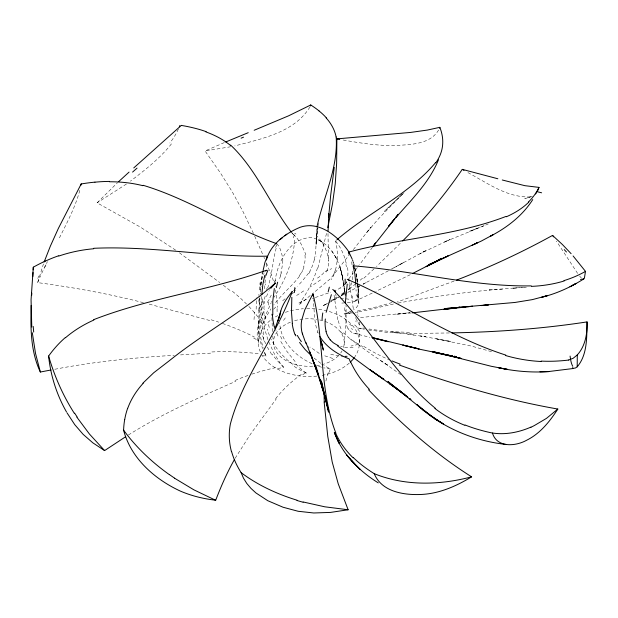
<?xml version="1.0" encoding="UTF-8"?>
<svg xmlns="http://www.w3.org/2000/svg" width="618" height="618" viewBox="0 0 618 618"><rect width="100%" height="100%" fill="white"/><g stroke="black" fill="none" stroke-linecap="round" stroke-linejoin="round"><path stroke-width="0.46" stroke-dasharray="3.09 2.32" d="M359.413 342.357L359.406 331.117L356.91 327.787L364.35 329.239M258.285 342.689L258.347 335.852M258.37 334.168L258.811 319.251M277.08 311.696L277.103 307.385M316.323 238.896L316.2 242.75M327.996 233.496L328.506 261.337M358.046 322.318L359.274 324.767L359.251 326.296M258.973 310.136C258.394 322.928 259.583 335.868 263.268 348.166M314.446 259.714L315.744 250.568L316.416 236.856L316.084 243.322L317.683 227.548L317.011 233.836L318.255 226.543M357.552 293.535L357.583 292.808M316.416 236.856L316.3 239.753L316.764 228.142M316.192 243.067L316.122 244.643M344.666 310.653L345.06 305.114M258.942 311.024L259.529 298.224M258.996 309.695L259.869 298.046M261.7 296.54L261.731 310.228L263.175 322.496M259.421 300.425L259.475 299.321M260.062 290.12L262.217 272.901M344.118 344.682L346.15 322.032L346.072 305.57M357.428 295.35L357.243 296.918M260.24 294.268L260.356 293.133M260.472 292.013L261.113 285.995M261.221 284.937L262.789 272.329M352.245 279.769L352.453 269.548M260.842 282.75L260.379 286.559L261.646 278.656L263.562 273.898M259.622 312.469L262.92 296.864M265.369 284.968L265.555 283.901M318.409 225.632L318.88 222.897M260.371 314.964L265.547 294.724M274.971 281.63C277.428 262.38 289.525 237.845 311.58 237.521C336.648 243.786 343.631 272.839 345.292 295.327M358.432 303.832L358.44 292.306M294.593 240.108C293.434 260.889 285.578 280.039 274.068 297.181M326.513 233.411L317.876 268.003M351.766 282.635L350.421 286.597L348.452 289.572M79.784 190.359C75.35 207.146 67.099 222.534 59.367 237.969M281.352 273.179L281.615 272.183M143.43 302.681C108.637 293.743 73.233 287.37 37.644 282.619L43.438 263.963M260.634 319.923L264.265 309.278M267.555 288.235C272.206 275.211 272.561 261.205 276.246 247.965M259.722 320.719L262.457 324.589L266.219 313.882L271.147 302.851M327.54 269.139L327.293 269.958A58.092 39.158 18.2 0 1 326.497 272.02L325.895 273.357M335.466 270.02C338 260.657 337.899 250.529 335.651 241.113L336.285 240.433M303.986 266.852L303.693 267.764A57.791 38.826 -18.9 0 1 302.673 270.344M280.541 275.875L279.614 278.54M266.466 296.555L268.675 291.526M328.923 372.577L330.352 369.046L323.793 365.331M37.644 282.619L40.579 275.744M262.457 324.589L265.949 317.111L270.947 308.907M302.72 270.344L301.283 273.326M357.946 305.385L356.323 307.694L353.573 309.772M41.707 273.295L47.431 261.607M309.904 107.03C294.307 132.515 261.638 138.78 234.74 145.941M267.293 302.611L271.889 293.921M271.503 302.132L271.866 301.422M333.898 273.728L334.268 272.994M275.79 286.837L276.153 286.134M310.846 269.487L309.68 271.487M438.618 130.012C430.29 144.087 411.92 144.504 397.405 145.392C378.988 146.18 360.688 143.129 342.619 139.915M235.149 458.278L250.282 434.477L276.238 398.927M269.433 290.267L269.834 289.641M263.863 273.411L264.18 272.932M308.544 273.226L302.619 280.557M301.762 301.036L298.988 304.875L310.452 295.358M331.766 277.057L349.355 254.809M372.507 247.27L359.498 264.767M299.429 276.308C291.65 286.528 281.321 294.516 273.782 304.968M348.799 278.803L353.257 272.924M345.168 283.685L346.628 281.738L342.225 287.107L335.427 290.537M355.474 270.043L358.927 265.516M171.456 143.855C159.931 158.44 145.106 169.965 130.413 181.174M353.372 249.618L370.962 227.146L366.235 233.11L378.262 219.019L402.897 193.666M293.581 290.692L297.258 286.543M301.53 281.785L298.625 285.029M330.128 278.988L313.38 293.025M175.682 250.166L140.564 227.2L97.088 202.835L117.574 182.634M400.279 243.33L376.532 266.489M374.075 268.838L363.361 278.679M401.986 194.562L384.249 211.426L404.419 192.322M320.58 279.884L310.035 287.015M355.512 300.804L352.747 302.048L346.93 302.72M348.482 289.811L351.024 287.725L348.768 289.456M345.269 292.507L341.352 295.242M341.236 295.219L344.998 292.337M126.458 184.009L97.088 202.835M341.252 295.327L344.303 293.233M302.681 374.771L306.628 372.136M296.601 295.504L304.365 290.483M128.374 435.018C162.325 413.604 199.212 397.474 235.813 381.26M338.548 296.988L330.545 301.607M328.861 302.673L340.348 296.362M327.571 303.268L323.16 305.694L326.845 303.778M399.684 264.643L404.017 262.256L391.704 269L426.582 250.19L419.916 253.704L450.136 239.49L443.894 242.171L488.305 223.979M359.676 285.995L347.864 292.329M363.067 284.172L365.609 282.805L363.114 284.102M341.182 295.914L347.03 292.777M388.421 270.8L363.191 284.087M323.16 305.694L328.058 303.129M410.298 274.678L375.806 291.402M354.732 301.352L374.941 291.812M350.769 311.263L347.834 312.546M253.442 233.38L242.743 211.047L232.26 191.835L220.456 173.017L205.076 150.962L224.295 142.588M312.407 298.664L313.859 298.085M454.06 281.082L396.995 302.102M477.312 228.274L469.464 231.271L484.095 225.701M315.311 297.521L330.761 292.159M532.384 196.23L524.79 198.733L531.426 196.609M530.429 196.903C507.239 197.969 487.054 182.696 467.424 172.345M393.442 304.002L365.763 310.46L355.25 312.36M277.861 368.506L283.415 367.455M353.094 347.355L347.208 347.695L340.642 346.435M230.707 146.744L205.076 150.962M582.071 279.228L580.279 279.575L582.565 279.266M398.116 303.067C439.869 295.265 482.032 289.827 524.443 287.378M54.809 369.27C94.214 361.646 134.206 357.644 174.237 355.311M349.958 313.187L344.064 313.959L351.719 312.909M411.495 312.955L396.014 314.268L409.757 312.708L359.251 317.66L358.703 315.991M341.854 303.083L344.504 302.89M515.999 287.98L512.152 288.282L526.327 287.246M180.541 354.902L212.129 353.048M502.357 289.185L489.178 289.95L492.384 289.788M449.425 332.963L409.348 333.473M355.134 333.589L358.231 333.21L359.429 331.302M491.542 351.681L471.727 346.165L435.396 338.656L450.839 341.445L420.495 335.968L425.609 336.779L391.457 331.773L401.376 333.249L385.562 332.19L368.15 329.896M330.352 369.046L323.793 367.841M261.623 355.435L266.034 356.076L264.357 351.58M413.774 335.033L405.856 333.666L407.301 333.944M362.449 328.907L356.91 327.787M332.801 358.494L322.642 355.118M353.635 333.256L369.834 337.274M149.232 304.149L210.614 320.742M321.569 367.246L317.652 365.987M276.679 243.67C280.587 247.1 282.187 254.809 282.889 260.139M343.43 332.808L350.097 338.873L362.673 346.683M312.059 363.716C295.759 356.37 280.642 341.785 279.707 322.951M253.604 337.992L258.471 340.611M319.259 353.45L310.336 347.092M352.028 332.577L348.853 329.85M320.418 241.136L318.27 239.784L324.898 243.94M380.526 360.572L388.459 365.709L373.017 355.404L350.251 338.981M385.068 363.523L401.275 375.01M320.812 363.338L313.148 357.358M179.374 252.77L219.738 282.534M292.754 364.241C283.809 357.729 276.254 349.201 271.24 339.313M223.291 285.215L231.619 291.758M581.654 278.37L579.468 275.891M295.551 236.586L291.657 232.507M316.401 235.535L316.393 232.399L316.401 235.535C322.411 241.507 326.698 249.317 328.15 257.691M295.126 361.569L286.613 351.024L279.815 339.846M296.988 238.162L301.059 243.909L303.84 250.043A58.617 40.17 -18.8 0 1 305.81 254.925M291.557 232.445L293.751 235.095L291.951 232.847M335.698 241.174C341.221 247.926 344.759 256.169 346.505 264.674M577.645 273.442L556.447 241.159M271.673 354.454L267.046 346.667M331.851 250.908L337.413 260L335.126 256.254M357.413 321.236L356.285 319.112M266.034 356.076L264.944 353.998M347.841 328.274L346.721 325.786A57.644 26.62 -67.7 0 1 345.995 323.554L345.779 322.758M356.13 318.772L355.597 317.505M254.709 236.184L263.044 255.149M265.647 343.755C261.182 333.967 259.297 323.175 259.174 312.461M263.963 257.25L264.574 258.656M277.992 336.03L275.798 330.329M318.208 333.264C313.898 322.627 314.431 310.869 313.388 299.645M266.397 262.859L270.329 272.723M269.448 335.466L267.192 329.162M268.815 342.024L274.122 353.396L280.402 363.484A88.003 84.172 -86 0 0 283.392 367.478M317.675 331.936L317.922 332.615M267.911 339.684L264.295 327.81M349.008 284.373L350.823 292.407L353.488 309.765M356.099 274.523L356.632 277.003M355.25 267.918L357.474 281.746M355.25 269.602L355.636 271.48M357.93 313.148L357.59 311.418M337.745 319.653L334.021 294.964M356.887 278.401L357.428 281.939M356.138 274.253L356.555 276.972M345.308 296.076L341.8 273.743L345.114 293.426M351.681 261.8L352.275 266.829M357.521 282.642L356.586 275.636L357.405 282.148M357.528 283.083L358.587 294.655M357.621 283.492L358.116 287.733L357.899 285.323M356.887 279.622L357.073 281.337M357.776 284.759L358.417 291.905M344.465 288.575L345.199 295.288M272.777 336.076L273.666 344.968M264.774 314.91L264.859 316.007M272.445 331.549L271.781 313.975M266.52 263.647L266.76 268.799M355.829 284.118L356.084 291.117M356.223 296.084L356.177 294.462M359.344 321.963L359.406 325.593M258.54 325.269L258.896 332.723L260.07 340.054A64.427 62.31 -11.6 0 0 262.611 348.552M319.761 319.946A35.396 23.778 0.4 0 1 343.245 348.266M342.001 350.985A35.396 23.778 0.4 0 1 340.703 353.017M338.463 355.659A35.396 23.778 0.4 0 1 317.073 365.678M312.693 366.173A35.396 23.778 0.4 0 1 275.172 349.718A35.396 23.778 0.4 0 1 291.348 321.785M294.624 320.696A35.396 23.778 0.4 0 1 316.686 319.367M318.71 309.247A50.568 33.967 0.4 0 1 354.856 356.795M349.255 363.106A50.568 33.967 0.4 0 1 320.178 375.674M316.849 376.092A50.568 33.967 0.4 0 1 262.55 355.999M260.332 351.897A50.568 33.967 0.4 0 1 271.696 319.344M275.373 316.941A50.568 33.967 0.4 0 1 277.776 315.605M285.385 312.345A50.568 33.967 0.4 0 1 303.368 308.737M306.667 308.583A50.568 33.967 0.4 0 1 315.026 308.838M298.911 303.013A63.554 24.388 -32 0 1 306.93 299.189M346.621 282.387A38.138 20.193 39.7 0 1 343.129 285.864M347.594 267.509A51.703 25.763 52.8 0 1 347.471 278.115M345.925 264.442A56.261 30.251 49.8 0 1 346.374 266.891M335.365 269.981A59.683 37.52 29.1 0 1 334.238 272.986M334.153 273.828A57.35 36.099 23.9 0 1 331.271 279.599M273.589 309.232A65.315 37.451 -41.8 0 1 277.351 305.501M282.673 300.765A65.315 37.451 -41.8 0 1 285.493 298.486M291.271 294.261A65.315 37.451 -41.8 0 1 295.674 291.418M283.523 320.379A98.857 28.737 -56 0 1 286.69 316.061M325.091 271.511A68.899 10.421 -35.2 0 1 331.758 268.683M323.84 272.731A38.123 22.781 -0.4 0 1 317.443 278.092M328.482 257.729A51.703 34.809 21.9 0 1 327.617 269.162M315.991 256.099A61.476 1.228 89.4 0 1 315.991 256.331M314.299 259.707A67.192 45.693 -7.7 0 1 310.692 269.463M310.097 271.549A54.253 34.616 -15 0 1 308.977 273.303M294.168 291.58A108.173 6.713 -49.8 0 1 295.381 290.213M300.866 273.303A36.439 22.881 -24.6 0 1 298.981 276.223M304.975 255.18A51.703 35.419 -16.1 0 1 303.662 266.845M294.624 233.179A55.342 12.677 71.4 0 1 295.976 234.098M293.341 237.93A61.476 22.24 69.8 0 1 294.585 234.732M257.366 340.812A64.558 58.316 -43.7 0 1 259.313 319.707M263.6 340.263A98.756 81.63 -84.8 0 1 265.616 316.177M259.653 308.158A69.401 47.269 -60.9 0 1 262.974 300.742M275.435 280.147A37.234 12.383 -56.4 0 1 272.6 285.771M281.136 273.264A58.015 29.123 -50.4 0 1 280.325 275.945M282.457 260.41A51.703 27.462 -48.3 0 1 280.92 272.422M275.582 247.494A61.476 38.161 44.5 0 1 277.436 243.685M266.412 289.595A69.695 3.229 -71.9 0 1 266.783 288.521M332.693 299.452A65.099 15.172 -19.2 0 1 336.748 299.035M340.387 298.818A65.099 15.172 -19.2 0 1 349.981 299.413M356.308 300.294A42.178 12.399 54.3 0 1 355.481 300.757M358.664 299.359A37.404 10.699 59.8 0 1 355.983 299.73M357.752 293.975A58.03 13.048 72.8 0 1 357.613 295.759M358.293 287.115A51.703 10.359 75.1 0 1 358.27 294.57M265.022 353.959A64.427 62.31 -11.6 0 1 264.365 352.631M254.021 319.545A67.061 52.6 -74.4 0 1 254.825 312.09M260.078 295.844A39.034 3.19 -75.7 0 1 259.761 297.212M259.12 299.877A39.034 3.19 -75.7 0 1 258.957 300.549M264.821 285.732A56.964 11.495 -73.2 0 1 264.21 289.008M265.91 274.485A51.703 12.754 -71.5 0 1 264.558 285.06M283.824 366.976A63.754 59.768 37.7 0 1 272.206 354.114M256.153 309.209A40 10.521 85.8 0 1 256.872 297.729M258.919 302.125A57.018 8.575 88 0 1 259.058 299.189M258.872 295.419A51.703 5.33 89.5 0 1 258.95 294.245M259.29 289.842A51.703 5.33 89.5 0 1 260.078 282.727M269.247 327.486A75.581 49.594 67.3 0 1 268.127 322.635M306.412 372.986A63.407 53.812 50.5 0 1 292.275 365.045M262.573 328.583A43.283 25.971 63.6 0 1 261.198 313.766M264.01 314.315A51.703 22.65 69.6 0 1 264.674 301.306M268.529 305.068A59.622 27.903 66.2 0 1 269.139 299.514M306.149 373.148A95.095 77.312 80.7 0 1 294.407 362.588M358.239 343.739A63.615 17.891 25.1 0 1 350.985 345.987M335.667 293.797A61.476 31.109 58.3 0 1 336.045 295.991M341.005 328.706A67.192 37.18 -61.5 0 1 338.077 319.367M342.828 333.898A55.906 29.71 -66.2 0 1 339.954 330.661M351.912 312.762A64.102 10.104 -4.4 0 1 357.752 315.242M348.583 312.523A89.811 13.372 -5.8 0 1 344.914 313.952M357.969 298.339A36.941 2.047 81.9 0 1 357.559 295.937M358.896 303.144A53.194 6.651 -88.4 0 1 358.077 289.541M356.076 321.947A60.641 2.441 89.8 0 1 355.875 320.896M352.167 295.968A75.435 16.593 59.7 0 1 352.639 298.471M325.933 381.02A195.929 120.533 1.3 0 1 328.336 372.492M344.38 356.347A65.145 29.378 36.8 0 1 330.715 354.191M309.131 347.996A38.648 32.445 -31.4 0 1 307.934 346.412M390.329 360.224A195.929 123.693 -3.6 0 1 363.446 346.188M354.57 324.913A95.002 11.727 18.8 0 1 357.583 328.003M351.781 325.856A62.063 14.956 57.7 0 1 349.603 324.102M352.631 329.572A54.739 16.076 72.6 0 1 351.41 328.459M348.907 329.742A36.261 15.512 -73.2 0 1 347.911 328.143M346.227 322.241A51.703 24.759 -65.6 0 1 345.3 310.19M349.664 282.488A61.476 43.005 27.8 0 1 350.197 284.465M340.016 287.594A90.128 2.866 65.5 0 1 340.217 288.058M409.518 332.268A195.929 128.181 -5 0 1 369.247 329.015M364.821 328.297A195.929 128.181 -5 0 1 362.936 327.965M392.051 302.496A195.929 133.372 -5.3 0 1 355.644 311.248M351.712 311.889A195.929 133.372 -5.3 0 1 349.742 312.19M211.889 351.959A195.929 131.719 6.2 0 1 259.668 353.859M235.01 380.51A195.929 126.62 5.5 0 1 248.359 375.342M251.82 374.168A195.929 126.62 5.5 0 1 277.15 367.339M281.939 339.081A76.006 64.651 31.1 0 1 280.078 335.412M275.597 398.71A195.929 122.588 3.7 0 1 301.599 374.168M270.669 272.662A195.929 142.063 0.9 0 1 273.836 282.665M275.489 289.896A195.929 142.063 0.9 0 1 277.351 307.385M232.376 291.279A195.929 140.433 3.7 0 1 246.528 304.048M248.884 306.474A195.929 140.433 3.7 0 1 260.603 320.402M211.109 319.792A195.929 136.702 5.6 0 1 218.695 322.156M222.441 323.423A195.929 136.702 5.6 0 1 254.492 337.096M317.467 267.949A195.929 141.213 -2 0 1 301.306 300.881M362.503 278.2A195.929 138.077 -4.3 0 1 358.564 281.545M355.86 283.732A195.929 138.077 -4.3 0 1 347.401 290.066M344.465 292.09A195.929 138.077 -4.3 0 1 341.476 294.083M336.895 296.988A195.929 138.077 -4.3 0 1 330.615 300.711M178.393 128.969A49.958 29.432 -41.8 0 1 169.865 143.013M37.775 278.424A159.228 30.908 -51.6 0 1 38.834 275.999M46.002 264.79A99.259 2.263 -62.1 0 1 44.535 267.416M359.784 285.833L358.123 286.698L359.815 285.825M340.974 270.715L339.908 266.474L342.758 278.239L340.974 270.715"/><path stroke-width="0.93" d="M572.43 367.725A55.496 12.584 -83.7 0 0 573.566 368.289L575.373 368.019L577.204 366.822L577.289 354.941C585.362 346.111 587.471 333.488 587.038 321.908C542.287 328.768 497.073 332.051 451.828 332.901M31.178 305.4C30.491 327.795 30.506 351.364 40.355 372.028L51.055 369.973M347.239 284.125L345.308 302.812M33.187 269.803L33.31 267.13L31.062 299.823L31.781 327.084M266.435 259.993C270.398 244.303 285.933 233.056 300.255 227.254C319.722 220.479 338.88 237.088 349.039 252.113M33.048 272.515L32.816 276.655M31.68 295.311L31.812 293.04M328.073 230.885L328.822 213.697L328.583 217.621L330.653 195.52L334.261 167.393M291.835 297.312L291.495 312.044L292.391 323.616M261.8 294.716L262.866 284.319L264.782 275.311M279.807 316.022C280.75 306.567 286.567 298.656 292.268 291.441C275.844 337.374 242.951 376.532 230.367 424.041A102.464 78.834 2.4 0 0 231.456 451.642M316.918 226.999C323.361 197.212 338.285 168.05 336.177 136.972M262.789 272.329L262.936 271.402M263.09 270.483L264.967 262.279L267.409 256.169C209.425 257.219 151.711 245.663 93.704 248.297M274.292 288.536L272.77 301.321L272.801 314.732M80.981 185.168L81.228 183.886L58.393 228.359L50.321 246.234L44.141 262.001M327.826 227.602L332.538 203.585L335.234 183.886L336.632 163.391L336.864 138.88L410.676 132.414L427.355 130.066L439.854 127.339A129.664 72.283 0.3 0 1 442.086 134.979A111.031 61.885 0.5 0 1 442.72 143.221A102.464 57.312 1.2 0 1 435.837 162.789M326.142 312.299L331.379 294.67M280.765 311.093L278.054 320.835L279.467 316.122L275.049 328.583M502.256 179.985L524.829 185.67L538.989 187.393L537.552 191.132L535.551 193.975M124.689 419.522A129.664 99.707 -2.6 0 0 123.608 430.182C130.877 458.27 154.701 479.189 180.232 491.04C191.464 495.875 203.716 498.911 215.721 500.186C221.089 486.219 227.123 472.469 234.5 459.429M310.367 106.002L310.792 104.952L288.575 115.829L254.168 130.267M439.475 128.258L439.854 127.339M438.44 159.83C427.888 185.956 405.871 204.674 388.645 226.203L394.655 218.757M335.86 433.102C318.78 388.668 324.628 339.321 312.924 293.774L304.829 309.78L301.654 320.302A51.703 40.209 3.4 0 0 302.148 333.125M399.313 365.029C450.947 383.616 503.693 399.576 557.822 409.039C549.827 421.461 540.093 433.651 526.559 440.286C515.628 446.405 496.795 447.988 492.446 433.002C505.493 435.041 518.927 432.33 530.932 427.115M532.762 199.568C522.643 215.558 507.169 227.509 490.537 236.13L492.994 234.778L481.167 241.136L428.359 264.89L448.12 255.906L426.126 266.682L441.654 258.332M497.838 178.764L462.264 169.363C444.759 195.072 424.72 219.004 402.666 240.927M373.025 246.551L375.582 242.967L372.994 246.435M435.52 162.712C408.32 194.909 368.382 212.53 336.941 239.761M270.699 288.413L275.543 282.936C242.789 312.067 203.786 333.094 169.618 360.495L153.666 372.801L142.951 383.114M394.299 219.398L373.071 246.42M395.999 217.212L398.262 214.291L395.852 217.273M582.55 279.012L583.608 279.073L584.435 277.969L585.478 271.356L573.095 255.96M265.678 271.093L266.567 270.205C210.066 290.36 149.587 297.837 93.627 319.684M577.289 354.941L573.187 358.255L568.684 360M181.368 125.354L133.751 167.918M557.822 409.039L546.466 418.378L534.531 425.447A230.329 141.669 62.3 0 1 530.993 427.239M118.702 181.576L129.069 172.098M577.204 366.822C587.594 354.624 586.698 336.995 587.038 321.908M279.993 239.637L282.356 237.737M284.79 235.782L286.775 234.191M66.999 412.809L74.732 424.628L83.121 434.354L92.862 442.851L104.612 450.584L125.632 436.741M583.863 278.888C570.87 287.038 556.787 293.65 541.808 297.204L547.432 295.613L532.376 299.614L514.972 302.457L444.744 308.606L465.872 306.829M368.567 389.757C399.591 422.426 433.411 452.724 471.604 476.833C456.532 486.042 439.769 493.465 421.916 494.431C404.381 495.358 381.731 492.044 374.222 473.658A129.664 96.478 8.8 0 1 363.546 466.358A111.031 82.766 8.6 0 1 353.372 457.644M569.927 286.791L576.185 283.361L571.681 285.825M434.3 262.326L412.816 273.388M438.386 260.116L440.843 258.787M571.117 253.689L562.411 244.527L552.546 235.412C521.615 252.461 489.541 267.378 456.594 280.093M471.758 245.5L477.714 242.565L475.003 243.894M505.933 216.454C455.559 235.898 400.649 238.069 348.884 252.051L352.252 259.259M225.786 141.955L248.22 132.685M471.604 476.833C439.885 485.246 405.006 486.188 374.222 473.658M324.149 401.994L327.764 436.378L332.198 461.97L338.224 483.786L348.127 509.765L330.506 512.415L313.743 512.979L298.131 511.271L283.075 507.247L267.756 500.688L255.891 492.909L250.978 488.405L246.76 483.423L243.477 478.154L241.113 472.639A129.664 99.637 3.6 0 1 235.69 462.673A111.031 85.384 3.4 0 1 231.603 451.619M572.971 368.544L548.313 371.58M453.929 308.065L412.438 312.847M455.837 307.795L459.661 307.254M459.769 307.2L443.701 309.425L472.6 306.265L467.795 306.675M481.26 305.609L488.622 304.821L482.65 305.454M531.295 285.879C471.233 286.845 412.631 270.429 353.071 265.833L354.879 274.091L355.775 283.222M539.9 371.843L548.931 371.565C532.052 372.747 515.033 371.387 498.517 367.725L507.486 369.394L491.109 366.25L432.276 351.418L460.943 358.332M348.127 509.765L324.744 506.799L303.152 501.978M506.358 444.473C473.295 440.889 441.283 427.355 416.887 404.535L430.676 415.698L443.678 424.141L434.469 418.486L437.011 420.031L422.442 409.294L424.666 411.217L387.957 381.553L407.262 396.679M336.864 138.88L339.738 139.398M448.614 355.211L418.448 348.985L402.805 345.122L419.12 348.915L371.943 337.521L388.266 341.708L372.569 337.953M450.499 355.566L452.376 355.922M454.261 356.277L456.146 356.632M452.476 355.914L432.87 352.183L460.928 358.363M454.346 356.269L456.215 356.625M143.16 185.3C189.842 199.328 230.885 227.416 276.679 243.67M505.787 355.08C449.649 337.25 401.051 302.356 347.254 279.313M297.096 500.225C277.127 494.122 257.853 485.215 241.113 472.639M338.347 345.601L337.436 345.199M215.682 500.294L193.905 489.842L174.608 478.247M336.98 344.983L333.295 342.766L330.182 339.861M462.264 169.363L463.987 170.359M378.278 482.874C359.097 470.993 342.102 453.998 334.323 432.438L339.158 443.276L337.065 438.625M401.739 392.384L369.525 369.402L383.832 379.352L371.325 370.839L337.606 345.925M403.299 393.473L404.86 394.562M401.19 391.835L389.664 383.678L407.895 397.343M169.34 474.624C151.935 462.287 136.23 447.409 123.6 430.182M409.417 398.479L410.939 399.614L409.487 398.425M435.257 408.212C394.446 374.771 369.232 326.822 332.762 289.394M230.668 145.122C256.532 169.517 269.734 203.901 291.055 231.812M311.99 356.339L305.022 349.402L299.575 342.472M104.612 450.584L89.432 434.029L76.864 417.173M552.546 235.412L553.543 236.856M74.376 413.388C63.021 395.667 54.446 376.223 48.606 356.014C50.591 375.628 56.748 394.794 66.489 411.928M328.49 337.474L327.169 334.84A57.798 40.27 -40.5 0 1 326.281 332.399L325.987 331.534M319.745 336.385C326.296 347.161 337.629 354.408 349.17 358.896L350.568 362.442M295.914 335.898L295.427 334.763M306.003 342.72L315.458 366.706L309.502 351.325L318.463 375.219L312.94 360.224L322.403 387.957L315.636 364.975M352.592 260.193L352.924 261.128M320.348 339.885L321.87 344.427L320.302 338.865M326.281 400.935L319.212 377.807M353.233 262.063L353.535 263.005M40.355 372.028L35.535 353.496L32.306 332.747M320.201 379.583L322.851 390.205L321.762 385.856L326.312 400.564M275.334 328.83L274.825 327.03M353.82 263.948L354.091 264.89M320.518 339.684L323.392 350.112L321.205 341.352M302.333 333.102L302.604 334.075M321.762 385.856L328.459 410.499L321.329 380.881L328.506 412.237M312.924 293.774L313.117 296.007M354.361 357.513A50.568 33.967 0.4 0 1 350.414 362.024M348.343 252.461A61.476 36.771 -47 0 1 348.985 254.268M266.026 275.257A61.476 42.132 -31 0 1 267.918 270.267M276.354 287.579A61.476 29.27 -60.2 0 1 277.667 282.217M294.377 292.584A61.476 9.703 -81.3 0 1 294.84 287.563M295.072 334.825A67.354 52.924 13.2 0 1 292.221 323.616M301.368 341.623A57.18 46.033 7.6 0 1 297.358 335.443M347.038 356.308A65.145 29.378 36.8 0 1 345.284 356.354M330.221 339.823A36.462 24.967 -47.8 0 1 328.591 337.397M326.157 331.449A51.703 36.423 -37.3 0 1 325.331 318.965M322.071 320.008A59.544 40.27 -41.1 0 1 322.797 312.971M329.317 287.161A56.168 22.951 -81.4 0 1 328.181 291.735M334.902 290.205A61.476 31.109 58.3 0 1 335.311 292.013M353.465 265.709A61.476 45.052 -12.1 0 1 354.655 268.838M324.303 401.994A195.929 120.533 1.3 0 1 324.195 394.578M306.219 343.616A38.648 32.445 -31.4 0 1 304.071 338.332L303.43 336.594A58.061 45.554 -0.8 0 1 302.557 334.083M369.44 389.44A195.929 120.927 -1.3 0 1 350.869 362.387M353.087 457.799A102.464 76.817 7.8 0 1 335.628 433.148M400.186 364.141A195.929 123.693 -3.6 0 1 391.943 360.904M464.852 425.315A102.464 72.808 11 0 1 434.902 408.459M465.06 424.983A111.031 78.1 11.4 0 0 478.973 429.726A129.664 90.962 11.4 0 0 492.43 433.048M345.138 279.089A55.836 40.201 78.8 0 1 345.161 283.677M348.606 279.297A61.476 43.005 27.8 0 1 349.17 280.889M541.136 361.507A102.464 67.725 11.4 0 1 505.601 355.535M541.082 361.097A111.031 72.437 11.3 0 0 555.543 361.136A129.664 84.349 11.3 0 0 568.707 360.047M572.762 366.319A49.996 11.487 -81.2 0 1 570.09 356.076M564.288 280.927A102.464 62.735 9.4 0 1 531.472 286.373M563.987 280.611A111.031 67.099 9 0 0 575.667 276.3A129.664 78.154 8.9 0 0 585.516 271.379M58.872 256.037A102.464 71.093 -10.6 0 1 93.697 248.76M45.253 261.151A111.031 77.945 -10.6 0 1 58.718 255.744M33.357 267.169A129.664 91.248 -10.5 0 1 45.23 261.12M65.469 337.76A102.464 75.597 -8.4 0 1 93.874 320.031M65.245 337.621A111.031 82.657 -7.9 0 0 55.999 346.798A129.664 96.686 -7.8 0 0 48.644 356.03M274.33 326.953A67.2 44.002 50.5 0 1 272.43 314.593M127.717 408.32A102.464 78.393 -3.7 0 1 143.221 383.253M124.72 419.522A111.031 85.346 -2.8 0 1 127.632 408.305M326.142 117.922A102.464 58.123 -3.5 0 1 336.115 136.98M318.988 110.908A111.031 63.214 -4.2 0 1 326.366 117.853M310.73 104.975A129.664 73.944 -4.4 0 1 319.027 110.892M205.856 131.889A102.464 61.221 -7.5 0 1 230.321 145.292M206.126 131.642A111.031 66.96 -8.2 0 0 193.72 127.957A129.664 78.409 -8.3 0 0 181.329 125.415M179.745 125.608A49.958 29.432 -41.8 0 1 179.32 126.736M109.471 181.762A102.464 65.902 -10.1 0 1 142.858 185.686M94.948 182.179A111.031 72.283 -10.5 0 1 109.548 181.414M81.236 183.948A129.664 84.658 -10.5 0 1 94.948 182.132M528.807 202.094A102.464 58.98 5.8 0 1 506.366 216.771M528.49 201.97A111.031 63.283 5.2 0 0 534.709 194.67A129.664 73.805 5 0 0 539.004 187.393M77.126 416.949A231.078 206.319 -73 0 1 74.654 413.164M541.623 192.801A230.329 6.999 17.2 0 1 538.1 191.935M564.242 249.626A230.329 28.853 35.1 0 1 566.467 251.997M33.704 332.051A230.329 158.919 -64.8 0 1 33.218 326.428M174.647 478.185A230.329 228.552 -75.7 0 1 169.386 474.554M241.128 138.154A230.329 1.576 -22.2 0 1 243.5 137.188M132.584 172.09A230.329 44.04 -39.2 0 1 137.049 168.111M303.083 502.233A230.329 224.133 78.6 0 1 297.019 500.495M359.946 469.24L351.348 460.549L359.946 469.24M354.686 464.103L346.713 455.018L354.686 464.103"/></g></svg>
